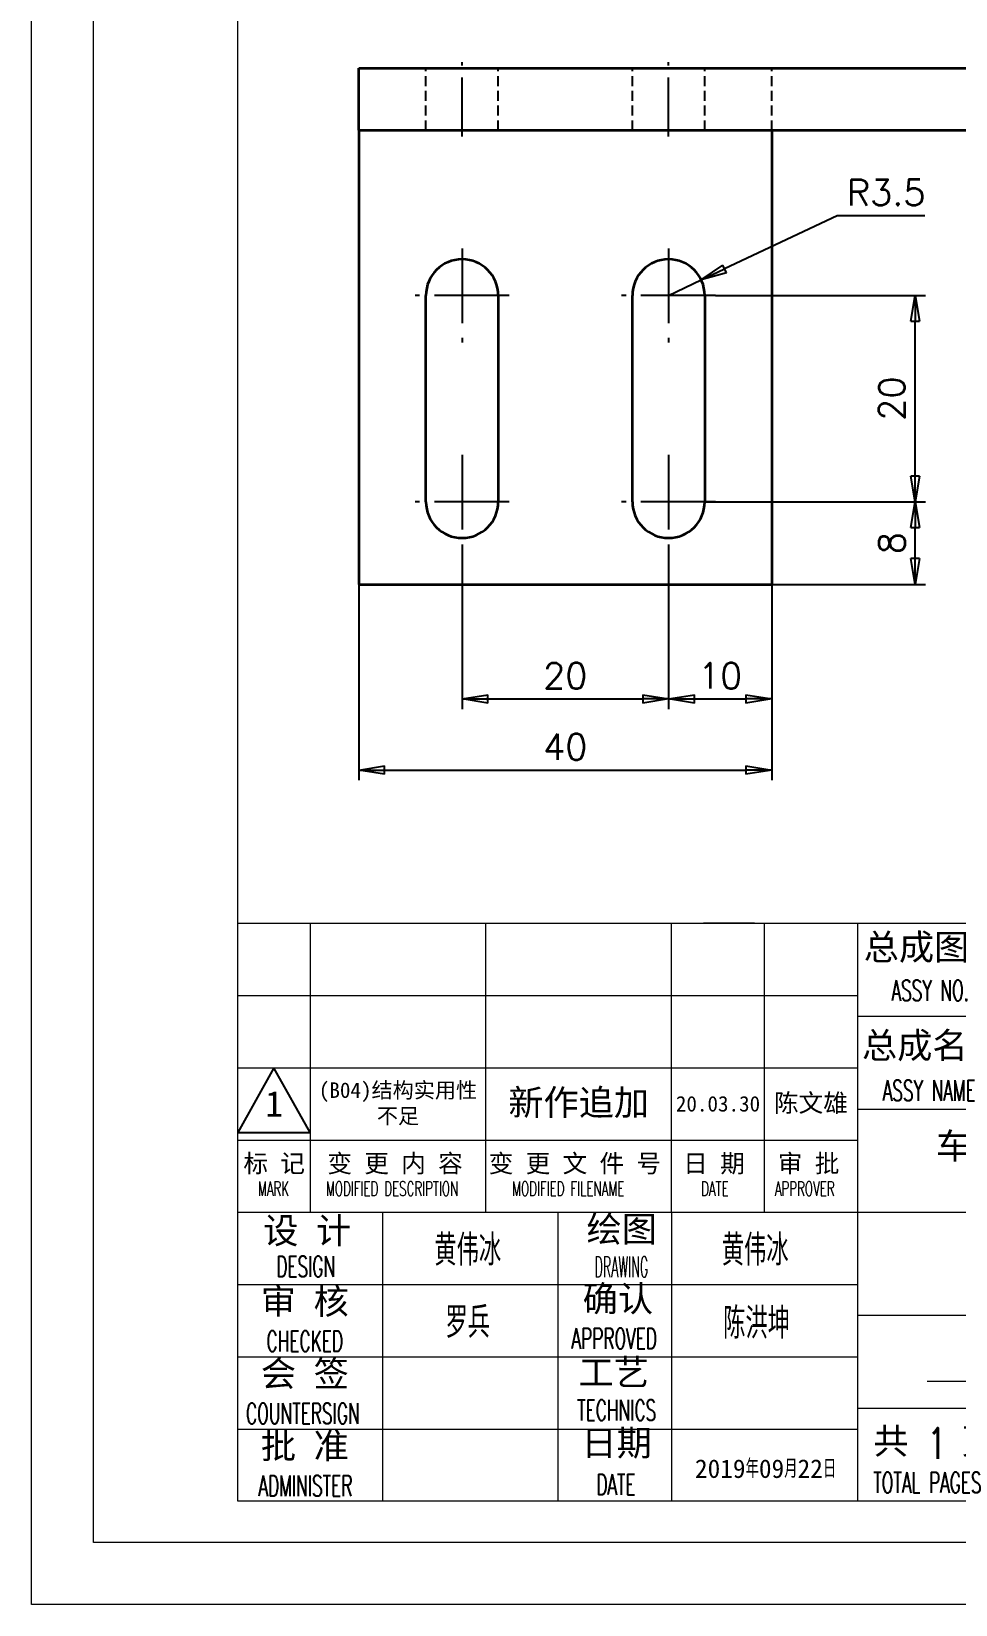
# Model space of a CAD drawing. Header units: millimetres. Extents: x 29078 to 32945, y -44812 to -43100.
# Drawn here: x 32735.2 to 32824.7, y -44812.3 to -44659.9 of the extents above; entities that cross this region are included whole.
import ezdxf
from ezdxf.enums import TextEntityAlignment as Align

# ---------------------------------------------------------------- set-up
doc = ezdxf.new("R2010")
doc.units = ezdxf.units.MM
for name, pattern in [('CENTER-SANDI', [23, 20, -1, 1, -1]), ('DASHDOT', [50.8, 31.75, -6.35, 6.35, -6.35]), ('DASHED', [9.525, 6.35, -3.175])]:
    doc.linetypes.add(name, pattern=pattern)
doc.layers.get('0').update_dxf_attribs({"lineweight": 13})
for name, color, linetype, lineweight in [('Title_frame', 7, 'Continuous', 13), ('TK', 7, 'Continuous', 13), ('中心线层', 2, 'DASHDOT', 25), ('标注线', 3, 'Continuous', 25), ('虚线层', 1, 'DASHED', 25)]:
    doc.layers.add(name, color=color, linetype=linetype, lineweight=lineweight)
doc.layers.add('不可打印', color=7, linetype='Continuous', lineweight=13, plot=False)
doc.styles.add('HZ', font='txt.shx', dxfattribs={"bigfont": 'hztxt2.shx'})
doc.styles.get("Standard").update_dxf_attribs({"font": 'simplex.shx', "bigfont": 'gbcbig.shx'})
doc.dimstyles.new('YHTEC-1.0', dxfattribs={"dimtxt": 2.5, "dimasz": 2.5, "dimexe": 1, "dimexo": 0, "dimgap": 1, "dimtad": 1, "dimdsep": 46, "dimtxsty": 'HZ', "dimblk": 'CLOSED', "dimcen": 0, "dimclrd": 3, "dimclre": 3, "dimclrt": 4, "dimadec": 3, "dimazin": 2, "dimtfac": 1, "dimtmove": 0, "dimatfit": 3, "dimldrblk": 'CLOSED', "dimfxl": 0, "dimlwd": -1, "dimlwe": -1, "dimarcsym": 0})
doc.dimstyles.new('YHTEC-1.0$4', dxfattribs={"dimtxt": 2.5, "dimasz": 2.5, "dimexe": 1, "dimexo": 0, "dimgap": 1, "dimtad": 1, "dimtih": 1, "dimtoh": 1, "dimdsep": 46, "dimtxsty": 'HZ', "dimblk": 'CLOSED', "dimcen": 0, "dimclrd": 3, "dimclre": 3, "dimclrt": 4, "dimadec": 3, "dimazin": 2, "dimtfac": 1, "dimtmove": 0, "dimatfit": 3, "dimldrblk": 'CLOSED', "dimfxl": 0, "dimlwd": -1, "dimlwe": -1, "dimarcsym": 0})

# ---------------------------------------------------------------- blocks, each defined once
blk = doc.blocks.new('A$C75164159')
at = {"layer": 'TK', "ltscale": 2}
for p, q in [((-204, 6), (-204, 291)), ((-190, 10), (-190, 287)), ((-6, 6), (-204, 6))]:
    blk.add_line(p, q, dxfattribs=at)
at = {"layer": 'TK'}
blk.add_line((-10, 10), (-190, 10), dxfattribs=at)
at = {"layer": '不可打印', "color": 1, "linetype": 'Continuous', "ltscale": 2}
for p, q in [((-210, 0), (-210, 297)), ((0, 0), (-210, 0))]:
    blk.add_line(p, q, dxfattribs=at)
blk = doc.blocks.new('*U39')
at = {"layer": 'TK'}
for p, q in [((-1784.99, 12604.92), (-1784.99, 12576.92)), ((-1767.99, 12576.92), (-1767.99, 12604.92)), ((-1749.99, 12576.92), (-1749.99, 12604.92)), ((-1741, 12576.92), (-1741, 12604.92)), ((-1791.99, 12597.92), (-1731.99, 12597.92)), ((-1731.99, 12595.92), (-1611.99, 12595.92)), ((-1791.99, 12590.92), (-1731.99, 12590.92)), ((-1731.99, 12586.92), (-1611.99, 12586.92)), ((-1791.99, 12583.92), (-1731.99, 12583.92)), ((-1777.98, 12576.92), (-1777.99, 12548.92)), ((-1760.99, 12548.92), (-1760.99, 12576.92)), ((-1749.99, 12576.92), (-1749.99, 12548.92)), ((-1791.99, 12569.92), (-1731.99, 12569.92)), ((-1611.99, 12566.92), (-1731.99, 12566.92)), ((-1791.99, 12562.92), (-1731.99, 12562.92)), ((-1701.99, 12557.92), (-1731.99, 12557.92)), ((-1791.99, 12555.92), (-1731.99, 12555.92))]:
    blk.add_line(p, q, dxfattribs=at)
at = {"layer": 'TK', "color": 4, "linetype": 'CENTER-SANDI', "ltscale": 0.25}
blk.add_line((-1725.22, 12560.55), (-1714.09, 12560.55), dxfattribs=at)
at = {"layer": 'TK'}
for points in [[(-1791.99, 12604.92), (-1611.99, 12604.92), (-1611.99, 12548.92), (-1791.99, 12548.92)], [(-1791.99, 12604.92), (-1731.99, 12604.92), (-1731.99, 12548.92), (-1791.99, 12548.92)]]:
    blk.add_lwpolyline(points, close=True, dxfattribs=at)
blk.add_lwpolyline([(-1791.99, 12576.92), (-1611.99, 12576.92)], dxfattribs=at)
at = {"layer": 'Title_frame', "color": 3, "linetype": 'Continuous'}
for s, height, width, p in [('ASSY NO.', 2, 0.6, (-1728.69, 12597.42)), ('ASSY NAME', 2, 0.6, (-1729.54, 12587.73)), ('MARK', 1.4, 0.6, (-1790.06, 12578.51)), ('MODIFIED DESCRIPTION', 1.4, 0.6, (-1783.47, 12578.51)), ('MODIFIED FILENAME', 1.4, 0.6, (-1765.44, 12578.51)), ('DATE', 1.4, 0.6, (-1747.13, 12578.51)), ('APPROVER', 1.4, 0.6, (-1740, 12578.51)), ('DESIGN', 2, 0.6, (-1788.28, 12570.66)), ('DRAWING', 2, 0.45, (-1757.46, 12570.63)), ('CHECKED', 2, 0.6, (-1789.22, 12563.43)), ('APPROVED', 2, 0.6, (-1759.69, 12563.69)), ('TECHNICS', 2, 0.6, (-1759.14, 12556.75)), ('COUNTERSIGN', 2, 0.6, (-1791.21, 12556.43)), ('ADMINISTER', 2, 0.6, (-1790.01, 12549.43)), ('DATE', 2, 0.6, (-1757.28, 12549.54)), ('TOTAL PAGES', 2, 0.6, (-1730.46, 12549.73))]:
    blk.add_text(s, height=height, dxfattribs=dict(at, width=width)).set_placement(p)
at = {"layer": 'TK', "color": 3, "attachment_point": 1}
for s, insert, char_height, width in [('{\\fﾷￂￋￎ_GB2312|b0|i0|c134|p49;总成图号}', (-1731.38, 12603.87), 2.5, 16.9757), ('{\\fﾷￂￋￎ_GB2312|b0|i0|c134|p49;总成名称}', (-1731.55, 12594.34), 2.5, 16.9757), ('{\\fFangSong_GB2312|b0|i0|c134|p49;车  型}', (-1724.4, 12584.59), 2.5, 16.9757), ('{\\fFangSong_GB2312|b0|i0|c134|p49;标 记 }', (-1791.46, 12582.53), 1.75, 11.883), ('{\\fFangSong_GB2312|b0|i0|c134|p49;变 更 内 容}', (-1783.33, 12582.53), 1.75, 16.6663), ('{\\fFangSong_GB2312|b0|i0|c134|p49;变 更 文 件 号}', (-1767.7, 12582.53), 1.75, 16.6663), ('{\\fFangSong_GB2312|b0|i0|c134|p49;日 期}', (-1748.86, 12582.53), 1.75, 11.883), ('{\\fFangSong_GB2312|b0|i0|c134|p49;审 批}', (-1739.7, 12582.53), 1.75, 11.883), ('{\\fFangSong_GB2312|b0|i0|c134|p49;设 计}', (-1789.54, 12576.4), 2.5, 16.9757), ('{\\fﾷￂￋￎ_GB2312|b0|i0|c134|p49;绘图}', (-1758.23, 12576.55), 2.5, 16.9757), ('{\\fFangSong_GB2312|b0|i0|c134|p49;审 核}', (-1789.77, 12569.56), 2.5, 16.9757), ('{\\fﾷￂￋￎ_GB2312|b0|i0|c134|p49;确认}', (-1758.6, 12569.8), 2.5, 16.9757), ('{\\fFangSong_GB2312|b0|i0|c134|p49;会 签}', (-1789.77, 12562.56), 2.5, 16.9757), ('{\\fﾷￂￋￎ_GB2312|b0|i0|c134|p49;工艺}', (-1759, 12562.66), 2.5, 16.9757), ('{\\fFangSong_GB2312|b0|i0|c134|p49;批 准}', (-1789.77, 12555.56), 2.5, 16.9757), ('{\\fﾷￂￋￎ_GB2312|b0|i0|c134|p49;日期}', (-1758.72, 12555.84), 2.5, 16.9757), ('{\\fFangSong_GB2312|b0|i0|c134|p49;共   页}', (-1730.44, 12556.01), 2.5, 16.9757)]:
    blk.add_mtext(s, dxfattribs=dict(at, insert=insert, char_height=char_height, width=width))
blk = doc.blocks.new('_Closed')
at = {"color": 0, "linetype": 'ByBlock', "lineweight": -2}
for p, q in [((-1, 0.167), (0, 0)), ((-1, 0.167), (-1, -0.167)), ((0, 0), (-1, -0.167)), ((0, 0), (-1, 0))]:
    blk.add_line(p, q, dxfattribs=at)
blk = doc.blocks.new('*D65')
at = {"layer": 'Defpoints', "color": 0, "transparency": 16777216}
for p in [(32766.87, -44713.48), (32806.87, -44713.48), (32806.87, -44731.46)]:
    blk.add_point(p, dxfattribs=at)
at = {"layer": '标注线', "color": 3, "transparency": 16777216}
for p, q in [((32766.87, -44713.48), (32766.87, -44732.46)), ((32806.87, -44713.48), (32806.87, -44732.46)), ((32769.37, -44731.46), (32804.37, -44731.46))]:
    blk.add_line(p, q, dxfattribs=at)
at = {"layer": '标注线', "color": 3, "transparency": 16777216, "xscale": 2.5, "yscale": 2.5, "zscale": 2.5, "rotation": 180}
blk.add_blockref('_Closed', (32766.87, -44731.46), dxfattribs=at)
at = {"layer": '标注线', "color": 3, "transparency": 16777216, "xscale": 2.5, "yscale": 2.5, "zscale": 2.5}
blk.add_blockref('_Closed', (32806.87, -44731.46), dxfattribs=at)
at = {"layer": '标注线', "color": 4, "transparency": 16777216, "insert": (32786.87, -44729.21), "char_height": 2.5, "attachment_point": 5, "style": 'HZ'}
blk.add_mtext('40', dxfattribs=at)
blk = doc.blocks.new('*D66')
at = {"layer": 'Defpoints', "color": 0, "transparency": 16777216}
for p in [(32796.87, -44710.03), (32806.87, -44713.48), (32806.87, -44724.58)]:
    blk.add_point(p, dxfattribs=at)
at = {"layer": '标注线', "color": 3, "transparency": 16777216}
for p, q in [((32796.87, -44710.03), (32796.87, -44725.58)), ((32806.87, -44713.48), (32806.87, -44725.58)), ((32799.37, -44724.58), (32804.37, -44724.58))]:
    blk.add_line(p, q, dxfattribs=at)
at = {"layer": '标注线', "color": 3, "transparency": 16777216, "xscale": 2.5, "yscale": 2.5, "zscale": 2.5, "rotation": 180}
blk.add_blockref('_Closed', (32796.87, -44724.58), dxfattribs=at)
at = {"layer": '标注线', "color": 3, "transparency": 16777216, "xscale": 2.5, "yscale": 2.5, "zscale": 2.5}
blk.add_blockref('_Closed', (32806.87, -44724.58), dxfattribs=at)
at = {"layer": '标注线', "color": 4, "transparency": 16777216, "insert": (32801.87, -44722.33), "char_height": 2.5, "attachment_point": 5, "style": 'HZ'}
blk.add_mtext('10', dxfattribs=at)
blk = doc.blocks.new('*D67')
at = {"layer": 'Defpoints', "color": 0, "transparency": 16777216}
for p in [(32776.87, -44710.03), (32796.87, -44710.03), (32796.87, -44724.58)]:
    blk.add_point(p, dxfattribs=at)
at = {"layer": '标注线', "color": 3, "transparency": 16777216}
for p, q in [((32776.87, -44710.03), (32776.87, -44725.58)), ((32796.87, -44710.03), (32796.87, -44725.58)), ((32779.37, -44724.58), (32794.37, -44724.58))]:
    blk.add_line(p, q, dxfattribs=at)
at = {"layer": '标注线', "color": 3, "transparency": 16777216, "xscale": 2.5, "yscale": 2.5, "zscale": 2.5, "rotation": 180}
blk.add_blockref('_Closed', (32776.87, -44724.58), dxfattribs=at)
at = {"layer": '标注线', "color": 3, "transparency": 16777216, "xscale": 2.5, "yscale": 2.5, "zscale": 2.5}
blk.add_blockref('_Closed', (32796.87, -44724.58), dxfattribs=at)
at = {"layer": '标注线', "color": 4, "transparency": 16777216, "insert": (32786.87, -44722.33), "char_height": 2.5, "attachment_point": 5, "style": 'HZ'}
blk.add_mtext('20', dxfattribs=at)
blk = doc.blocks.new('*D68')
at = {"layer": 'Defpoints', "color": 0, "transparency": 16777216}
for p in [(32801.42, -44705.48), (32820.75, -44705.48), (32806.87, -44713.48)]:
    blk.add_point(p, dxfattribs=at)
at = {"layer": '标注线', "color": 3, "transparency": 16777216}
for p, q in [((32801.42, -44705.48), (32821.75, -44705.48)), ((32820.75, -44710.98), (32820.75, -44707.98)), ((32806.87, -44713.48), (32821.75, -44713.48))]:
    blk.add_line(p, q, dxfattribs=at)
at = {"layer": '标注线', "color": 3, "transparency": 16777216, "xscale": 2.5, "yscale": 2.5, "zscale": 2.5}
for p, rotation in [((32820.75, -44705.48), 90), ((32820.75, -44713.48), 270)]:
    blk.add_blockref('_Closed', p, dxfattribs=dict(at, rotation=rotation))
at = {"layer": '标注线', "color": 4, "transparency": 16777216, "insert": (32818.5, -44709.48), "char_height": 2.5, "attachment_point": 5, "rotation": 90, "style": 'HZ'}
blk.add_mtext('8', dxfattribs=at)
blk = doc.blocks.new('*D69')
at = {"layer": 'Defpoints', "color": 0, "transparency": 16777216}
for p in [(32801.42, -44685.48), (32820.75, -44685.48), (32800.37, -44705.48)]:
    blk.add_point(p, dxfattribs=at)
at = {"layer": '标注线', "color": 3, "transparency": 16777216}
for p, q in [((32801.42, -44685.48), (32821.75, -44685.48)), ((32820.75, -44702.98), (32820.75, -44687.98)), ((32800.37, -44705.48), (32821.75, -44705.48))]:
    blk.add_line(p, q, dxfattribs=at)
at = {"layer": '标注线', "color": 3, "transparency": 16777216, "xscale": 2.5, "yscale": 2.5, "zscale": 2.5}
for p, rotation in [((32820.75, -44685.48), 90), ((32820.75, -44705.48), 270)]:
    blk.add_blockref('_Closed', p, dxfattribs=dict(at, rotation=rotation))
at = {"layer": '标注线', "color": 4, "transparency": 16777216, "insert": (32818.5, -44695.48), "char_height": 2.5, "attachment_point": 5, "rotation": 90, "style": 'HZ'}
blk.add_mtext('20', dxfattribs=at)
blk = doc.blocks.new('*D78')
at = {"layer": 'Defpoints', "color": 0, "transparency": 16777216}
for p in [(32800.04, -44683.99), (32796.87, -44685.48)]:
    blk.add_point(p, dxfattribs=at)
at = {"layer": '标注线', "color": 3, "transparency": 16777216}
for p, q in [((32813.2, -44677.77), (32802.3, -44682.92)), ((32821.7, -44677.77), (32813.2, -44677.77)), ((32796.87, -44685.48), (32800.04, -44683.99))]:
    blk.add_line(p, q, dxfattribs=at)
at = {"layer": '标注线', "color": 3, "transparency": 16777216, "xscale": 2.5, "yscale": 2.5, "zscale": 2.5, "rotation": 205.3015819519496}
blk.add_blockref('_Closed', (32800.04, -44683.99), dxfattribs=at)
at = {"layer": '标注线', "color": 4, "transparency": 16777216, "insert": (32817.95, -44675.52), "char_height": 2.5, "attachment_point": 5, "style": 'HZ'}
blk.add_mtext('R3.5', dxfattribs=at)

msp = doc.modelspace()

# ---------------------------------------------------------------- linework, layer by layer
at = {"color": 7, "lineweight": 35, "ltscale": 0.15}
msp.add_line((32766.874, -44669.483), (32766.874, -44663.483), dxfattribs=at)
at = {"color": 7, "lineweight": 35}
for p, q in [((32766.874, -44663.483), (32866.874, -44663.483)), ((32766.874, -44669.483), (32866.874, -44669.483)), ((32766.874, -44671.483), (32766.874, -44713.483)), ((32806.874, -44671.483), (32806.874, -44713.483)), ((32773.374, -44705.483), (32773.374, -44685.483)), ((32780.374, -44685.483), (32780.374, -44705.483)), ((32793.374, -44705.483), (32793.374, -44685.483)), ((32800.374, -44685.483), (32800.374, -44705.483)), ((32766.874, -44713.483), (32806.874, -44713.483))]:
    msp.add_line(p, q, dxfattribs=at)
at = {"color": 7, "lineweight": 35, "ltscale": 0.05}
for p, q in [((32766.874, -44669.483), (32766.874, -44671.483)), ((32806.874, -44669.483), (32806.874, -44671.483))]:
    msp.add_line(p, q, dxfattribs=at)
at = {"color": 7, "lineweight": 35}
for centre, start, end in [((32776.874, -44685.483), 0, 180), ((32796.874, -44685.483), 0, 180), ((32776.874, -44705.483), 180, 0), ((32796.874, -44705.483), 180, 0)]:
    msp.add_arc(centre, 3.5, start, end, dxfattribs=at)
at = {"layer": 'TK'}
msp.add_line((32805.185, -44746.306), (32800.261, -44746.306), dxfattribs=at)
at = {"layer": '中心线层', "linetype": 'DASHDOT', "ltscale": 0.180005}
for p, q in [((32776.874, -44670.083), (32776.874, -44662.883)), ((32796.874, -44670.083), (32796.874, -44662.883))]:
    msp.add_line(p, q, dxfattribs=at)
at = {"layer": '中心线层', "linetype": 'DASHDOT', "ltscale": 0.227502}
for p, q in [((32776.874, -44680.933), (32776.874, -44690.034)), ((32796.874, -44680.933), (32796.874, -44690.034)), ((32776.874, -44700.933), (32776.874, -44710.034)), ((32796.874, -44700.933), (32796.874, -44710.034))]:
    msp.add_line(p, q, dxfattribs=at)
at = {"layer": '中心线层', "linetype": 'DASHDOT', "ltscale": 0.2275}
for p, q in [((32781.424, -44685.483), (32772.324, -44685.483)), ((32801.424, -44685.483), (32792.324, -44685.483)), ((32781.424, -44705.483), (32772.324, -44705.483)), ((32801.424, -44705.483), (32792.324, -44705.483))]:
    msp.add_line(p, q, dxfattribs=at)
at = {"layer": '标注线'}
for p, q in [((32758.651, -44760.306), (32755.169, -44766.581)), ((32762.169, -44766.581), (32758.651, -44760.306)), ((32755.169, -44766.581), (32762.169, -44766.581))]:
    msp.add_line(p, q, dxfattribs=at)
at = {"layer": '虚线层', "ltscale": 0.15}
for p, q in [((32773.374, -44669.483), (32773.374, -44663.483)), ((32780.374, -44669.483), (32780.374, -44663.483)), ((32793.374, -44669.483), (32793.374, -44663.483)), ((32800.374, -44669.483), (32800.374, -44663.483)), ((32806.874, -44669.483), (32806.874, -44663.483))]:
    msp.add_line(p, q, dxfattribs=at)

# ---------------------------------------------------------------- block references
at = {"layer": 'TK'}
for name, p in [('A$C75164159', (32945.169, -44812.306)), ('*U39', (34547.155, -57351.226))]:
    msp.add_blockref(name, p, dxfattribs=at)

# ---------------------------------------------------------------- texts
at = {"layer": 'TK', "width": 0.7}
msp.add_text('1', height=3, dxfattribs=at).set_placement((32822.85, -44796.694), align=Align.MIDDLE_CENTER)
at = {"layer": 'TK', "char_height": 3, "width": 15.168, "attachment_point": 5}
for s, insert in [('黄伟冰', (32777.422, -44777.972)), ('黄伟冰', (32805.261, -44777.972)), ('罗兵', (32777.42, -44784.972)), ('陈洪坤', (32805.396, -44785.058))]:
    msp.add_mtext(s, dxfattribs=dict(at, insert=insert))
at = {"layer": 'TK', "insert": (32806.272, -44799.154), "char_height": 1.8, "width": 17.11336, "attachment_point": 5, "line_spacing_factor": 0.833333}
msp.add_mtext('{\\fFangSong_GB2312|b0|i0|c134|p49;2019}年{\\fFangSong_GB2312|b0|i0|c134|p49;09}月{\\fFangSong_GB2312|b0|i0|c134|p49;22}日', dxfattribs=at)
at = {"layer": '标注线', "attachment_point": 5}
for s, insert, char_height, width in [('{\\fFangSong|b0|i0|c134|p49;(B04)结构实用性不足}', (32770.669, -44763.806), 1.5, 17), ('{\\fFangSong|b0|i0|c134|p49;新作追加}', (32788.169, -44763.806), 2.5, 18), ('{\\fFangSong|b0|i0|c134|p49;1}', (32758.669, -44763.806), 2.5, 7), ('{\\fFangSong|b0|i0|c134|p49;20.03.30}', (32801.66, -44763.806), 1.5, 8.98351), ('{\\fFangSong|b0|i0|c134|p49;陈文雄}', (32810.66, -44763.806), 1.75, 9.01649)]:
    msp.add_mtext(s, dxfattribs=dict(at, insert=insert, char_height=char_height, width=width))

# ---------------------------------------------------------------- dimensions: what is measured, and where the dimension line sits
at = {"layer": '标注线'}
dim = msp.add_radius_dim(center=(32796.874, -44685.483), mpoint=(32800.038, -44683.987), dimstyle='YHTEC-1.0$4', dxfattribs=at)
dim.commit()
dim.dimension.update_dxf_attribs({"geometry": '*D78', "text_midpoint": (32817.946, -44677.767), "dimtype": 164})
for base, p1, p2, picture, middle in [((32820.746, -44685.483), (32800.374, -44705.483), (32801.424, -44685.483), '*D69', (32818.496, -44695.483)), ((32820.746, -44705.483), (32806.874, -44713.483), (32801.424, -44705.483), '*D68', (32818.496, -44709.483))]:
    dim = msp.add_linear_dim(base=base, p1=p1, p2=p2, angle=90, dimstyle='YHTEC-1.0', dxfattribs=at)
    dim.commit()
    dim.dimension.update_dxf_attribs({"geometry": picture, "text_midpoint": middle})
for base, p1, p2, picture, middle in [((32796.874, -44724.585), (32776.874, -44710.034), (32796.874, -44710.034), '*D67', (32786.874, -44722.335)), ((32806.874, -44724.585), (32796.874, -44710.034), (32806.874, -44713.483), '*D66', (32801.874, -44722.335)), ((32806.874, -44731.463), (32766.874, -44713.483), (32806.874, -44713.483), '*D65', (32786.874, -44729.213))]:
    dim = msp.add_linear_dim(base=base, p1=p1, p2=p2, dimstyle='YHTEC-1.0', dxfattribs=at)
    dim.commit()
    dim.dimension.update_dxf_attribs({"geometry": picture, "text_midpoint": middle})

doc.saveas('drawing.dxf')
